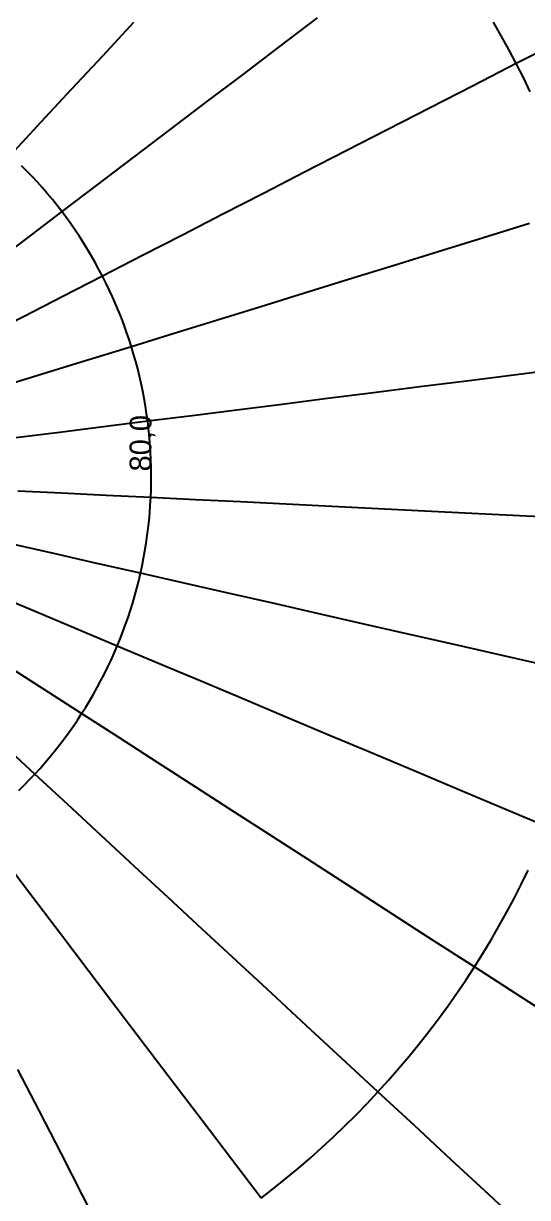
# Model space of a CAD drawing. Extents: x -36224 to 36225, y -38121 to 34420.
# Drawn here: x 797 to 2091, y -1909 to 1107 of the extents above; entities that cross this region are included whole.
import ezdxf

# ---------------------------------------------------------------- set-up
doc = ezdxf.new("R2010")
doc.units = 0
for name, color, linetype in [('MERIDIANS', 7, 'Continuous'), ('PARALLEL_LABELS', 7, 'Continuous'), ('PARALLELS', 7, 'Continuous')]:
    doc.layers.add(name, color=color, linetype=linetype)

msp = doc.modelspace()

# ---------------------------------------------------------------- linework, layer by layer
at = {"layer": 'MERIDIANS'}
for p, q in [((1551.44368, 1121.55053), (1455.24748, 1048.55732)), ((1079.3179, 1109.51627), (999.52501, 1023.37468)), ((2175.17613, 1061.77395), (2062.61074, 1003.94583)), ((1455.24748, 1048.55732), (1359.99048, 976.27677)), ((999.52501, 1023.37468), (920.35404, 937.90448)), ((2062.61074, 1003.94583), (1951.4491, 946.83885)), ((1359.99048, 976.27677), (1265.60177, 904.65508)), ((920.35404, 937.90448), (841.75005, 853.04637)), ((1951.4491, 946.83885), (1841.59862, 890.40546)), ((1265.60177, 904.65508), (1172.0128, 833.64021)), ((1841.59862, 890.40546), (1732.97045, 834.6)), ((841.75005, 853.04637), (763.65955, 768.74261)), ((1172.0128, 833.64021), (1079.1571, 763.18176)), ((1732.97045, 834.6), (1625.47918, 779.37861)), ((1079.1571, 763.18176), (986.97015, 693.23075)), ((1625.47918, 779.37861), (1519.04256, 724.69901)), ((1519.04256, 724.69901), (1413.58121, 670.52044)), ((986.97015, 693.23075), (895.38918, 623.73955)), ((1413.58121, 670.52044), (1309.01838, 616.80347)), ((895.38918, 623.73955), (804.35294, 554.66169)), ((1309.01838, 616.80347), (1205.2797, 563.50989)), ((2096.89629, 593.04409), (1978.80436, 556.50972)), ((804.35294, 554.66169), (713.80159, 485.95177)), ((1205.2797, 563.50989), (1102.293, 510.60262)), ((1978.80436, 556.50972), (1862.03277, 520.38384)), ((1862.03277, 520.38384), (1746.48952, 484.63796)), ((1102.293, 510.60262), (999.98801, 458.04557)), ((1746.48952, 484.63796), (1632.08599, 449.24469)), ((999.98801, 458.04557), (898.29625, 405.80355)), ((1632.08599, 449.24469), (1518.73669, 414.17756)), ((898.29625, 405.80355), (797.1508, 353.84218)), ((1518.73669, 414.17756), (1406.35898, 379.41102)), ((1406.35898, 379.41102), (1294.8728, 344.92028)), ((797.1508, 353.84218), (696.4861, 302.12779)), ((1294.8728, 344.92028), (1184.20041, 310.68132)), ((1184.20041, 310.68132), (1074.26623, 276.67074)), ((1074.26623, 276.67074), (964.99654, 242.86573)), ((964.99654, 242.86573), (856.31933, 209.24402)), ((2178.79925, 219.19307), (2056.03549, 203.70558)), ((856.31933, 209.24402), (748.1641, 175.78379)), ((1934.65126, 188.39213), (1814.5507, 173.24062)), ((2056.03549, 203.70558), (1934.65126, 188.39213)), ((1695.6415, 158.2394), (1577.83459, 143.37725)), ((1814.5507, 173.24062), (1695.6415, 158.2394)), ((1461.04391, 128.64331), (1345.18609, 114.02705)), ((1577.83459, 143.37725), (1461.04391, 128.64331)), ((1230.18023, 99.51827), (1115.94761, 85.10704)), ((1345.18609, 114.02705), (1230.18023, 99.51827)), ((1002.41154, 70.78368), (889.4971, 56.53875)), ((1115.94761, 85.10704), (1002.41154, 70.78368)), ((889.4971, 56.53875), (777.13092, 42.36299)), ((895.66034, -99.64089), (782.49448, -94.08614)), ((1009.38454, -105.22304), (895.66034, -99.64089)), ((1123.74103, -110.83622), (1009.38454, -105.22304)), ((1238.8054, -116.48416), (1123.74103, -110.83622)), ((1354.65504, -122.17063), (1238.8054, -116.48416)), ((1471.36934, -127.89955), (1354.65504, -122.17063)), ((1589.02998, -133.67492), (1471.36934, -127.89955)), ((1707.7211, -139.50087), (1589.02998, -133.67492)), ((1827.52962, -145.38167), (1707.7211, -139.50087)), ((1948.54544, -151.32173), (1827.52962, -145.38167)), ((2070.8618, -157.32563), (1948.54544, -151.32173)), ((2194.57556, -163.39811), (2070.8618, -157.32563)), ((874.60462, -254.55082), (764.07867, -229.41869)), ((985.68184, -279.80829), (874.60462, -254.55082)), ((1097.38266, -305.20756), (985.68184, -279.80829)), ((1209.78102, -330.76545), (1097.38266, -305.20756)), ((1322.95263, -356.49916), (1209.78102, -330.76545)), ((826.95309, -403.47958), (722.43039, -359.51914)), ((1436.9752, -382.42637), (1322.95263, -356.49916)), ((1551.92865, -408.56525), (1436.9752, -382.42637)), ((932.00253, -447.66155), (826.95309, -403.47958)), ((1667.89536, -434.93453), (1551.92865, -408.56525)), ((1037.64722, -492.09388), (932.00253, -447.66155)), ((1784.96041, -461.55355), (1667.89536, -434.93453)), ((1903.21187, -488.44236), (1784.96041, -461.55355)), ((1143.95718, -536.80601), (1037.64722, -492.09388)), ((2022.74104, -515.62169), (1903.21187, -488.44236)), ((849.95981, -603.66998), (754.13958, -541.89203)), ((1251.00412, -581.8281), (1143.95718, -536.80601)), ((2143.6428, -543.11314), (2022.74104, -515.62169)), ((1358.86167, -627.19112), (1251.00412, -581.8281)), ((946.32764, -665.80098), (849.95981, -603.66998)), ((1467.60557, -672.92693), (1358.86167, -627.19112)), ((1043.30702, -728.32627), (946.32764, -665.80098)), ((1577.3139, -719.06835), (1467.60557, -672.92693)), ((1688.06731, -765.64932), (1577.3139, -719.06835)), ((826.18321, -821.02848), (742.03407, -743.07528)), ((1140.96347, -791.28808), (1043.30702, -728.32627)), ((1799.94929, -812.70494), (1688.06731, -765.64932)), ((1239.36426, -854.72979), (1140.96347, -791.28808)), ((1913.04642, -860.27164), (1799.94929, -812.70494)), ((910.87002, -899.47978), (826.18321, -821.02848)), ((1338.57861, -918.69602), (1239.36426, -854.72979)), ((2027.44868, -908.38725), (1913.04642, -860.27164)), ((996.15181, -978.48224), (910.87002, -899.47978)), ((1438.67787, -983.23278), (1338.57861, -918.69602)), ((2143.24975, -957.09118), (2027.44868, -908.38725)), ((1082.0874, -1058.09036), (996.15181, -978.48224)), ((1539.73577, -1048.3876), (1438.67787, -983.23278)), ((820.95925, -1137.68456), (750.66194, -1045.03417)), ((1641.82865, -1114.2097), (1539.73577, -1048.3876)), ((1168.73731, -1138.36022), (1082.0874, -1058.09036)), ((1745.03568, -1180.75012), (1641.82865, -1114.2097)), ((891.79813, -1231.04872), (820.95925, -1137.68456)), ((1256.16398, -1219.34964), (1168.73731, -1138.36022)), ((1849.43914, -1248.06191), (1745.03568, -1180.75012)), ((963.22854, -1325.19251), (891.79813, -1231.04872)), ((1344.43192, -1301.11837), (1256.16398, -1219.34964)), ((1955.12472, -1316.20033), (1849.43914, -1248.06191)), ((1035.30202, -1420.18385), (963.22854, -1325.19251)), ((1433.6079, -1383.7283), (1344.43192, -1301.11837)), ((2062.1818, -1385.22298), (1955.12472, -1316.20033)), ((1523.76121, -1467.24359), (1433.6079, -1383.7283)), ((2170.7038, -1455.19011), (2062.1818, -1385.22298)), ((1108.07181, -1516.09292), (1035.30202, -1420.18385)), ((1614.96388, -1551.73098), (1523.76121, -1467.24359)), ((1181.59307, -1612.99239), (1108.07181, -1516.09292)), ((1707.29091, -1637.25994), (1614.96388, -1551.73098)), ((837.84396, -1686.70767), (782.80872, -1579.5706)), ((1255.923, -1710.95769), (1181.59307, -1612.99239)), ((1800.82054, -1723.90295), (1707.29091, -1637.25994)), ((893.44924, -1794.95441), (837.84396, -1686.70767)), ((1331.12108, -1810.06719), (1255.923, -1710.95769)), ((1895.63457, -1811.73579), (1800.82054, -1723.90295)), ((949.66787, -1904.39519), (893.44924, -1794.95441)), ((1407.24926, -1910.40254), (1331.12108, -1810.06719)), ((1991.81863, -1900.83778), (1895.63457, -1811.73579)), ((1006.54491, -2015.11769), (949.66787, -1904.39519)), ((2089.46254, -1991.29214), (1991.81863, -1900.83778))]:
    msp.add_line(p, q, dxfattribs=at)
at = {"layer": 'PARALLELS'}
for p, q in [((2024.17783, 1075.17681), (2004.0378, 1110.27663)), ((2043.70415, 1039.72964), (2024.17783, 1075.17681)), ((2062.61074, 1003.94583), (2043.70415, 1039.72964)), ((2080.89178, 967.83617), (2062.61074, 1003.94583)), ((2098.54164, 931.41158), (2080.89178, 967.83617)), ((805.80344, 727.68843), (791.99451, 741.61766)), ((819.36771, 713.5203), (805.80344, 727.68843)), ((832.68318, 699.11755), (819.36771, 713.5203)), ((845.74579, 684.48454), (832.68318, 699.11755)), ((858.55156, 669.6257), (845.74579, 684.48454)), ((871.09658, 654.54553), (858.55156, 669.6257)), ((883.37704, 639.24861), (871.09658, 654.54553)), ((895.38918, 623.73955), (883.37704, 639.24861)), ((907.12933, 608.02306), (895.38918, 623.73955)), ((918.59392, 592.1039), (907.12933, 608.02306)), ((929.77944, 575.98689), (918.59392, 592.1039)), ((940.68247, 559.67692), (929.77944, 575.98689)), ((951.29969, 543.17892), (940.68247, 559.67692)), ((961.62785, 526.49791), (951.29969, 543.17892)), ((971.66378, 509.63892), (961.62785, 526.49791)), ((981.40443, 492.60709), (971.66378, 509.63892)), ((990.8468, 475.40756), (981.40443, 492.60709)), ((999.98801, 458.04557), (990.8468, 475.40756)), ((1008.82526, 440.52636), (999.98801, 458.04557)), ((1017.35583, 422.85526), (1008.82526, 440.52636)), ((1025.57712, 405.03763), (1017.35583, 422.85526)), ((1033.48661, 387.07887), (1025.57712, 405.03763)), ((1041.08185, 368.98444), (1033.48661, 387.07887)), ((1048.36052, 350.75982), (1041.08185, 368.98444)), ((1055.32039, 332.41055), (1048.36052, 350.75982)), ((1061.95931, 313.9422), (1055.32039, 332.41055)), ((1068.27524, 295.36038), (1061.95931, 313.9422)), ((1074.26623, 276.67074), (1068.27524, 295.36038)), ((1079.93043, 257.87894), (1074.26623, 276.67074)), ((1085.26611, 238.99069), (1079.93043, 257.87894)), ((1090.2716, 220.01175), (1085.26611, 238.99069)), ((1094.94536, 200.94786), (1090.2716, 220.01175)), ((1099.28595, 181.80484), (1094.94536, 200.94786)), ((1103.29201, 162.58849), (1099.28595, 181.80484)), ((1106.9623, 143.30466), (1103.29201, 162.58849)), ((1110.29567, 123.95922), (1106.9623, 143.30466)), ((1113.29109, 104.55805), (1110.29567, 123.95922)), ((1115.94761, 85.10704), (1113.29109, 104.55805)), ((1118.2644, 65.61212), (1115.94761, 85.10704)), ((1120.24073, 46.07922), (1118.2644, 65.61212)), ((1121.87597, 26.51428), (1120.24073, 46.07922)), ((1123.16959, 6.92326), (1121.87597, 26.51428)), ((1124.12117, -12.68788), (1123.16959, 6.92326)), ((1124.73039, -32.31317), (1124.12117, -12.68788)), ((1124.99705, -51.94663), (1124.73039, -32.31317)), ((1124.92102, -71.58228), (1124.99705, -51.94663)), ((1124.50232, -91.21414), (1124.92102, -71.58228)), ((1122.63736, -130.44256), (1123.74103, -110.83622)), ((1123.74103, -110.83622), (1124.50232, -91.21414)), ((1119.40424, -169.58408), (1121.19163, -150.02717)), ((1121.19163, -150.02717), (1122.63736, -130.44256)), ((1117.2757, -189.10734), (1119.40424, -169.58408)), ((1111.99781, -228.02907), (1114.80666, -208.59098)), ((1114.80666, -208.59098), (1117.2757, -189.10734)), ((1108.85001, -247.41568), (1111.99781, -228.02907)), ((1101.54134, -286.01082), (1105.36417, -266.7449)), ((1105.36417, -266.7449), (1108.85001, -247.41568)), ((1097.38266, -305.20756), (1101.54134, -286.01082)), ((1088.06279, -343.37013), (1092.88936, -324.32928)), ((1092.88936, -324.32928), (1097.38266, -305.20756)), ((1082.90439, -362.3243), (1088.06279, -343.37013)), ((1071.59842, -399.94946), (1077.41572, -381.18599)), ((1077.41572, -381.18599), (1082.90439, -362.3243)), ((1058.98504, -437.15881), (1065.45425, -418.60897)), ((1065.45425, -418.60897), (1071.59842, -399.94946)), ((1052.19275, -455.59333), (1058.98504, -437.15881)), ((1037.64722, -492.09388), (1045.07943, -473.90689)), ((1045.07943, -473.90689), (1052.19275, -455.59333)), ((1021.83522, -528.066), (1029.89837, -510.14876)), ((1029.89837, -510.14876), (1037.64722, -492.09388)), ((1013.46021, -545.84012), (1021.83522, -528.066)), ((995.78482, -580.93733), (1004.77587, -563.4657)), ((1004.77587, -563.4657), (1013.46021, -545.84012)), ((976.89362, -615.39742), (986.4898, -598.24967)), ((986.4898, -598.24967), (995.78482, -580.93733)), ((956.80949, -649.17825), (966.99918, -632.37535)), ((966.99918, -632.37535), (976.89362, -615.39742)), ((946.32764, -665.80098), (956.80949, -649.17825)), ((924.50026, -698.48564), (935.5568, -682.23846)), ((935.5568, -682.23846), (946.32764, -665.80098)), ((901.54355, -730.38929), (913.16136, -714.53756)), ((913.16136, -714.53756), (924.50026, -698.48564)), ((877.48542, -761.47287), (889.65037, -746.036)), ((889.65037, -746.036), (901.54355, -730.38929)), ((852.35511, -791.69828), (865.05241, -776.69519)), ((865.05241, -776.69519), (877.48542, -761.47287)), ((826.18321, -821.02848), (839.3974, -806.47756)), ((839.3974, -806.47756), (852.35511, -791.69828)), ((799.00157, -849.42753), (812.71657, -835.3466)), ((812.71657, -835.3466), (826.18321, -821.02848)), ((785.0424, -863.26694), (799.00157, -849.42753)), ((2075.57006, -1104.61797), (2093.4556, -1068.18275)), ((2057.04957, -1140.7368), (2075.57006, -1104.61797)), ((2037.8997, -1176.52816), (2057.04957, -1140.7368)), ((2018.12623, -1211.98104), (2037.8997, -1176.52816)), ((1997.73511, -1247.08454), (2018.12623, -1211.98104)), ((1976.73249, -1281.82786), (1997.73511, -1247.08454)), ((1955.12472, -1316.20033), (1976.73249, -1281.82786)), ((1932.91833, -1350.19135), (1955.12472, -1316.20033)), ((1910.12003, -1383.79047), (1932.91833, -1350.19135)), ((1886.73673, -1416.98735), (1910.12003, -1383.79047)), ((1862.77551, -1449.77176), (1886.73673, -1416.98735)), ((1838.24364, -1482.1336), (1862.77551, -1449.77176)), ((1813.14854, -1514.0629), (1838.24364, -1482.1336)), ((1787.49785, -1545.54983), (1813.14854, -1514.0629)), ((1761.29934, -1576.58466), (1787.49785, -1545.54983)), ((1734.56099, -1607.15784), (1761.29934, -1576.58466)), ((1707.29091, -1637.25994), (1734.56099, -1607.15784)), ((1679.49741, -1666.88166), (1707.29091, -1637.25994)), ((1651.18894, -1696.01387), (1679.49741, -1666.88166)), ((1622.37412, -1724.64757), (1651.18894, -1696.01387)), ((1593.06173, -1752.77392), (1622.37412, -1724.64757)), ((1563.2607, -1780.38424), (1593.06173, -1752.77392)), ((1502.22924, -1834.02284), (1532.98013, -1807.47)), ((1532.98013, -1807.47), (1563.2607, -1780.38424)), ((1471.01742, -1860.03454), (1502.22924, -1834.02284)), ((1439.35421, -1885.49706), (1471.01742, -1860.03454)), ((1407.24926, -1910.40254), (1439.35421, -1885.49706))]:
    msp.add_line(p, q, dxfattribs=at)

# ---------------------------------------------------------------- texts
at = {"layer": 'PARALLEL_LABELS'}
msp.add_text('80,0', height=55.676, rotation=89.77817, dxfattribs=at).set_placement((1125.0288, -43.74449))

doc.saveas('drawing.dxf')
